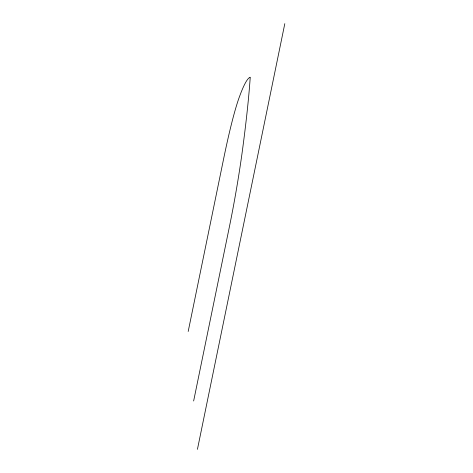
<?xml version="1.0" encoding="UTF-8"?>
<svg xmlns="http://www.w3.org/2000/svg" width="473" height="473" viewBox="0 0 473 473"><rect width="100%" height="100%" fill="white"/><g stroke="black" fill="none" stroke-linecap="round" stroke-linejoin="round"><path stroke-width="0.71" d="M188.189 331.472L223.841 157.781A106.585 9.164 -80 0 1 239.019 97.911A213.169 18.335 -80 0 1 250.235 77.253A213.169 18.335 -80 0 1 242.874 147.073A106.585 9.164 -80 0 1 229.293 227.306L193.64 400.998M197.43 449.35L284.811 23.65"/></g></svg>
